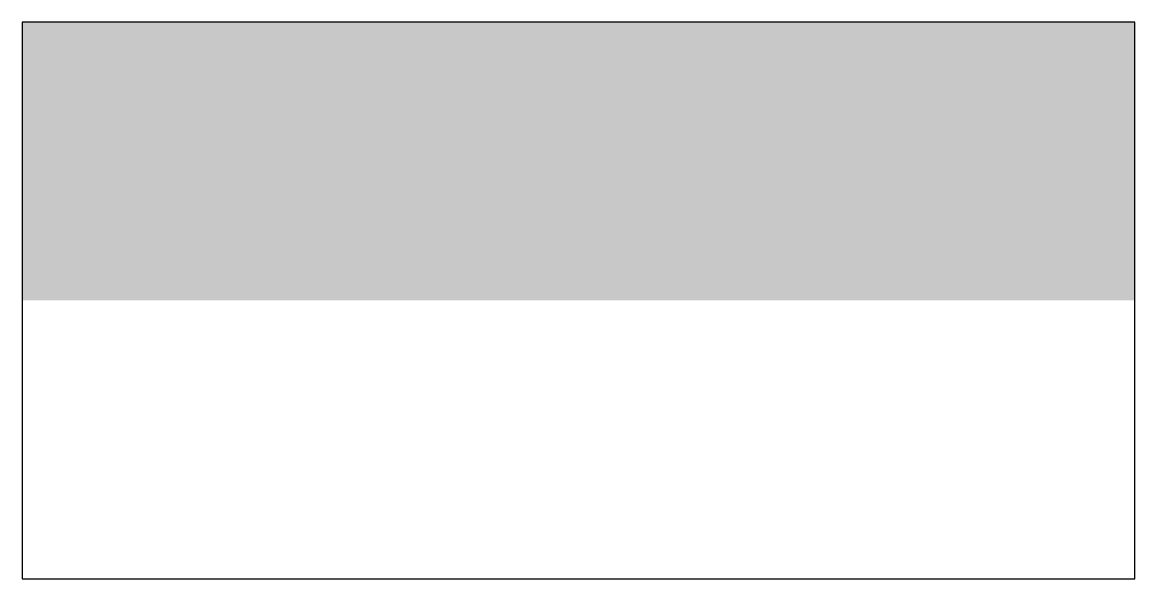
# Model space of a CAD drawing. Header units: millimetres. Extents: x -150 to 150, y 0 to 150.
import ezdxf

# ---------------------------------------------------------------- set-up
doc = ezdxf.new("R2010")
doc.units = ezdxf.units.MM
doc.layers.add('E-BOARD', color=1, linetype='Continuous')

# ---------------------------------------------------------------- blocks, each defined once
blk = doc.blocks.new('E_BOARD')
h = blk.add_hatch(color=0)
h.dxf.hatch_style = 1
h.paths.add_polyline_path([(-0.5, 0.5), (0.5, 0.5), (0.5, 1), (-0.5, 1)])
at = {"color": 0}
blk.add_lwpolyline([(-0.5, 0), (0.5, 0), (0.5, 1), (-0.5, 1)], close=True, dxfattribs=at)

msp = doc.modelspace()

# ---------------------------------------------------------------- block references
at = {"layer": 'E-BOARD', "xscale": 300, "yscale": 150}
msp.add_blockref('E_BOARD', (0, 0), dxfattribs=at)

doc.saveas('drawing.dxf')
